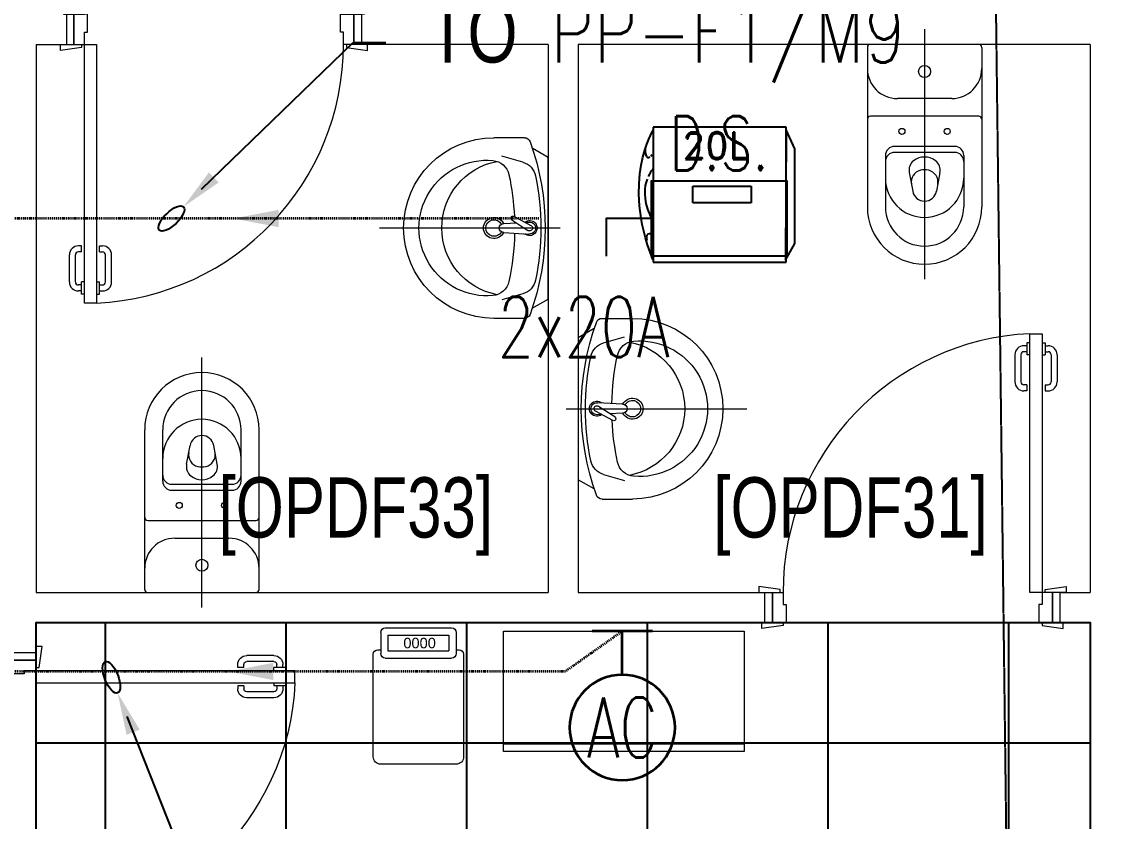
# Model space of a CAD drawing. Extents: x -178977 to 231842, y -29287 to 19916.
# Drawn here: x 34928 to 38543, y -9490 to -6835 of the extents above; entities that cross this region are included whole.
import ezdxf
from ezdxf import colors
from ezdxf.entities.mleader import LeaderData, LeaderLine
from ezdxf.enums import TextEntityAlignment as Align
from ezdxf.math import Vec2, Vec3

# ---------------------------------------------------------------- set-up
doc = ezdxf.new("R2010")
doc.units = 0
doc.header["$LTSCALE"] = 0.25
doc.linetypes.add('DASHDOT', pattern=[25.4, 12.7, -6.35, 0, -6.35])
doc.linetypes.add('HIDDEN', pattern=[9.525, 6.35, -3.175])
for name, color, linetype, lineweight in [('01-First Floor-FUR$0$72_EGR_BASE_TEXT', 252, 'Continuous', 5), ('01-First Floor-FUR$0$LOADING', 253, 'Continuous', 5), ('01-First Floor-FUR$0$SANIT', 250, 'Continuous', 5), ('01-First Floor-FUR$0$Walls', 251, 'Continuous', 5), ('01-First Floor-FUR$0$Wooden Joinery', 251, 'Continuous', 5), ('E-LITE-CIRC', 6, 'Continuous', 25), ('E-LITE-CLNG-CNDT', 6, 'DASHDOT', 35), ('E-POWR-CIRC-NUMB', 6, 'Continuous', 25), ('E-POWR-CLNG-CNDT', 6, 'DASHDOT', 35), ('E-POWR-CTRL-NUMB', 6, 'Continuous', 25), ('E-POWR-FLOR-CNDT', 6, 'HIDDEN', 25), ('E-POWR-FLOR-CNDT @ 100', 6, 'HIDDEN', 25), ('E-POWR-WALL @ 100', 4, 'Continuous', 35)]:
    doc.layers.add(name, color=color, linetype=linetype, lineweight=lineweight)
for name, color, linetype in [('01-First Floor-FUR$0$FALSE CEILING', 251, 'Continuous'), ('CARTOUCHE', 254, 'Continuous'), ('E-POWR-IDEN', 101, 'Continuous'), ('e-powr-swch @ 100', 191, 'Continuous'), ('PW-ACCESSORIES', 253, 'Continuous')]:
    doc.layers.add(name, color=color, linetype=linetype)
doc.styles.add('01-First Floor-FUR$0$Standard', font='arial.ttf')
doc.styles.add('01-First Floor-FUR$0$X3G_ENTITY_9F38', font='swisscl.ttf', dxfattribs={"height": 0.2})
doc.styles.add('DC_SIMPLEX', font='SIMPLEX.shx', dxfattribs={"width": 0.7})
doc.styles.add('ROMAND', font='romand.shx')

# ---------------------------------------------------------------- blocks, each defined once
blk = doc.blocks.new('01-First Floor-FUR$0$A$C72370EFE')
at = {"layer": '01-First Floor-FUR$0$Wooden Joinery'}
for p, q in [((-0.01, -0.03), (-0.01, -0.07)), ((0, -0.03), (-0.01, -0.03)), ((0.04, -0.03), (0.05, -0.03)), ((0.05, -0.03), (0.05, -0.07)), ((-0.05, -0.07), (-0.05, -0.16)), ((-0.03, -0.07), (-0.03, -0.16)), ((-0.01, -0.04), (-0.02, -0.04)), ((-0.01, -0.06), (-0.02, -0.06)), ((0, -0.07), (-0.01, -0.07)), ((0.04, -0.07), (0.05, -0.07)), ((0.05, -0.04), (0.06, -0.04)), ((0.05, -0.06), (0.06, -0.06)), ((0.07, -0.07), (0.07, -0.16)), ((0.09, -0.07), (0.09, -0.16)), ((-0.01, -0.17), (-0.02, -0.17)), ((-0.01, -0.17), (-0.01, -0.19)), ((0.05, -0.17), (0.06, -0.17)), ((0.05, -0.17), (0.05, -0.19)), ((-0.01, -0.19), (-0.02, -0.19)), ((0.05, -0.19), (0.06, -0.19))]:
    blk.add_line(p, q, dxfattribs=at)
for centre, radius, start, end in [((-0.02, -0.07), 0.03, 90, 180), ((-0.02, -0.07), 0.01, 90, 180), ((0.06, -0.07), 0.03, 0, 90), ((0.06, -0.07), 0.01, 0, 90), ((-0.02, -0.16), 0.03, 180, 270), ((-0.02, -0.16), 0.01, 180, 270), ((0.06, -0.16), 0.01, 270, 0), ((0.06, -0.16), 0.03, 270, 0)]:
    blk.add_arc(centre, radius, start, end, dxfattribs=at)
blk = doc.blocks.new('01-First Floor-FUR$0$A$C5DAD61B4')
at = {"layer": '01-First Floor-FUR$0$Wooden Joinery'}
for points in [[(80, 959.1), (80, 969.1), (10, 979.1), (10, 959.1)], [(940, 959.1), (940, 969.1), (1010, 979.1), (1010, 959.1)], [(70, 859.1), (70, 849.1), (0, 839.1), (0, 859.1)], [(120, 859.1), (120, 0), (80, 0), (80, 859.1)], [(950, 859.1), (950, 849.1), (1020, 839.1), (1020, 859.1)]]:
    blk.add_lwpolyline(points, close=True, dxfattribs=at)
for points in [[(45, 859.1), (45, 959.1), (20, 959.1), (20, 859.1), (45, 859.1)], [(45, 859.1), (80, 859.1), (80, 899.1), (90, 899.1), (90, 959.1), (45, 959.1), (45, 859.1)], [(975, 859.1), (940, 859.1), (940, 899.1), (930, 899.1), (930, 959.1), (975, 959.1), (975, 859.1)], [(975, 859.1), (975, 959.1), (1000, 959.1), (1000, 859.1), (975, 859.1)]]:
    blk.add_lwpolyline(points, dxfattribs=at)
blk.add_arc((80, 859.1), 860, 272.666, 0, dxfattribs=at)
at = {"layer": '01-First Floor-FUR$0$Wooden Joinery', "xscale": 999.9999999998854, "yscale": 999.9999999998854, "zscale": 999.9999999998854, "rotation": 180}
blk.add_blockref('01-First Floor-FUR$0$A$C72370EFE', (120, 0), dxfattribs=at)
blk = doc.blocks.new('01-First Floor-FUR$0$WC manta')
at = {"layer": '01-First Floor-FUR$0$SANIT'}
for p, q in [((-0.12, 0.19), (0.41, 0.19)), ((-0.13, 0.18), (-0.13, -0.18)), ((0.109, 0.18), (0.109, -0.18)), ((0.239, 0.13), (0.41, 0.13)), ((0.05, 0.09), (0.05, -0.09)), ((0.209, 0.1), (0.209, -0.1)), ((0.229, 0.1), (0.229, -0.1)), ((0.2955, 0.051), (0.3581, 0.0393)), ((-0.18, 0), (0.65, 0)), ((0.2955, -0.051), (0.3581, -0.0393)), ((0.239, -0.13), (0.41, -0.13)), ((-0.12, -0.19), (0.41, -0.19))]:
    blk.add_line(p, q, dxfattribs=at)
for centre, radius in [((0.159, 0.0752), 0.01), ((-0.04, 0), 0.02), ((0.159, -0.0753), 0.01)]:
    blk.add_circle(centre, radius, dxfattribs=at)
for centre, radius, start, end in [((-0.12, 0.18), 0.01, 90, 180), ((-0.05, 0.09), 0.1, 0, 90), ((0.119, 0.18), 0.01, 90, 180), ((0.41, 0), 0.19, 270, 90), ((0.239, 0.1), 0.03, 90, 180), ((0.259, 0.1), 0.03, 90, 180), ((0.3147, 0), 0.13, 270, 90), ((0.41, 0), 0.13, 270, 90), ((0.3029, 0), 0.0588, 141.525, 218.475), ((0.2882, 0.0117), 0.04, 79.4289, 141.525), ((0.3271, 0.0044), 0.04, 79.4289, 166.4176), ((0.3507, 0), 0.04, 280.5711, 79.4289), ((0.3454, 0), 0.0588, 166.4176, 193.5824), ((0.3271, -0.0044), 0.04, 193.5824, 280.5711), ((0.2882, -0.0117), 0.04, 218.475, 280.5711), ((-0.05, -0.09), 0.1, 270, 0), ((0.239, -0.1), 0.03, 180, 270), ((0.259, -0.1), 0.03, 180, 270), ((-0.12, -0.18), 0.01, 180, 270), ((0.119, -0.18), 0.01, 180, 270)]:
    blk.add_arc(centre, radius, start, end, dxfattribs=at)
blk = doc.blocks.new('01-First Floor-FUR$0$lav-manta 60')
at = {"layer": '01-First Floor-FUR$0$SANIT'}
for p, q in [((0, 0.04), (0, -0.56)), ((-0.2658, -0.0529), (-0.2358, 0)), ((-0.2358, 0), (0.2358, 0)), ((0.2658, -0.0529), (0.2358, 0)), ((-0.015, -0.1473), (-0.0199, -0.064)), ((0.0274, -0.121), (-0.0078, -0.0673)), ((0.0389, -0.1142), (0.0087, -0.0575)), ((0.0191, -0.077), (0.0199, -0.064)), ((-0.3, -0.0789), (-0.3, -0.18)), ((-0.2185, -0.0841), (-0.2383, -0.1537)), ((0.015, -0.1473), (0.0174, -0.1057)), ((0.2185, -0.0841), (0.2383, -0.1537)), ((0.3, -0.0789), (0.3, -0.18))]:
    blk.add_line(p, q, dxfattribs=at)
for centre, radius, start, end in [((0, -0.8557), 0.8457, 70.1771, 109.8229), ((0, -0.8696), 0.8457, 78.1914, 101.8086), ((-0.28, -0.0789), 0.02, 109.8229, 180), ((-0.1608, -0.1006), 0.06, 101.8086, 164.0794), ((0, -0.0617), 0.025, 320.7474, 220.368), ((0, -0.0617), 0.02, 353.2671, 186.682), ((0, -0.0617), 0.00966, 25.4127, 215.9577), ((0.1608, -0.1006), 0.06, 15.9206, 78.1914), ((0.28, -0.0789), 0.02, 0, 70.1771), ((-0.1645, -0.189), 0.06, 102.0883, 174.8142), ((0, -0.9572), 0.8457, 91.1572, 102.0883), ((0, -0.9572), 0.8457, 88.5486, 88.844), ((0.0332, -0.1176), 0.00666, 210.6852, 30.6852), ((0, -0.9572), 0.8457, 77.9117, 87.4274), ((0.1645, -0.189), 0.06, 5.1858, 77.9117), ((0, -0.18), 0.3, 180, 0), ((0, -0.1282), 0.2252, 190.6097, 349.3903), ((0, -0.18), 0.035, 115.3106, 64.6894), ((0, -0.18), 0.0275, 117.1496, 62.8504), ((0, -0.1473), 0.015, 180, 0), ((0, -0.2039), 0.2252, 174.8142, 5.1858)]:
    blk.add_arc(centre, radius, start, end, dxfattribs=at)
blk = doc.blocks.new('01-First Floor-FUR$0$HF13461A-P')
at = {"layer": '01-First Floor-FUR$0$LOADING'}
for p, q in [((0.0229, 0.4353), (0.0229, 0.3653)), ((0.2579, 0.4503), (0.0379, 0.4503)), ((0.2729, 0.4353), (0.2729, 0.3653)), ((0.2493, 0.4266), (0.0466, 0.4266)), ((0.0466, 0.4266), (0.0466, 0.3739)), ((0.2493, 0.4266), (0.2493, 0.3739)), ((-0.0021, 0.3628), (-0.0021, 0.0228)), ((0.0229, 0.3778), (0.0129, 0.3778)), ((0.2493, 0.3739), (0.0466, 0.3739)), ((0.2829, 0.3778), (0.2729, 0.3778)), ((0.2979, 0.0228), (0.2979, 0.3628)), ((0.2579, 0.3503), (0.0379, 0.3503)), ((0.0229, -0.0022), (0.2729, -0.0022))]:
    blk.add_line(p, q, dxfattribs=at)
for centre, radius, start, end in [((0.0379, 0.4353), 0.015, 90, 180), ((0.2579, 0.4353), 0.015, 0, 90), ((0.0129, 0.3628), 0.015, 90, 180), ((0.0379, 0.3653), 0.015, 180, 270), ((0.2579, 0.3653), 0.015, 270, 0), ((0.2829, 0.3628), 0.015, 0, 90), ((0.0229, 0.0228), 0.025, 180, 270), ((0.2729, 0.0228), 0.025, 270, 0)]:
    blk.add_arc(centre, radius, start, end, dxfattribs=at)
at = {"layer": '01-First Floor-FUR$0$LOADING', "style": '01-First Floor-FUR$0$Standard'}
blk.add_text('0000', height=0.03477, dxfattribs=at).set_placement((0.0901, 0.3829))
blk = doc.blocks.new('01-First Floor-FUR$0$GF21027-P')
at = {"layer": '01-First Floor-FUR$0$LOADING'}
for p, q in [((0.4, 0.4), (-0.4, 0.4)), ((-0.4, 0.4), (-0.4, 0)), ((0.4, 0), (0.4, 0.4)), ((-0.4, 0.025), (0.4, 0.025)), ((-0.4, 0), (0.4, 0))]:
    blk.add_line(p, q, dxfattribs=at)
blk = doc.blocks.new('01-First Floor-FUR')
at = {"layer": '01-First Floor-FUR$0$FALSE CEILING', "linetype": 'Continuous'}
for p, q in [((35206, -12830), (35206, -8830)), ((35806, -12830), (35806, -8830)), ((36406, -12830), (36406, -8830)), ((37006, -12830), (37006, -8830)), ((37606, -12830), (37606, -8830)), ((38206, -12830), (38206, -8830)), ((34976, -9230), (38476, -9230))]:
    blk.add_line(p, q, dxfattribs=at)
at = {"layer": '01-First Floor-FUR$0$FALSE CEILING'}
blk.add_lwpolyline([(34976, -12830), (34976, -10710), (34976, -10710), (34976, -8830), (38476, -8830), (38476, -12830), (34976, -12830)], dxfattribs=at)
at = {"layer": '01-First Floor-FUR$0$Walls'}
for p, q in [((34976, -6910), (34976, -8730)), ((34976, -6910), (35076, -6910)), ((36676, -6910), (36056, -6910)), ((36676, -6910), (36676, -8730)), ((38476, -6910), (36776, -6910)), ((36776, -6910), (36776, -8730)), ((38476, -6910), (38476, -8730)), ((34976, -8730), (36676, -8730)), ((36776, -8730), (37396, -8730)), ((38376, -8730), (38476, -8730)), ((34976, -8930), (34976, -8830)), ((34976, -8830), (37396, -8830)), ((38376, -8830), (38476, -8830)), ((38476, -8830), (38476, -12830)), ((34876, -8930), (34976, -8930))]:
    blk.add_line(p, q, dxfattribs=at)
at = {"layer": '01-First Floor-FUR$0$LOADING', "lineweight": 0, "xscale": -1000, "yscale": 1000, "zscale": 1000}
blk.add_blockref('01-First Floor-FUR$0$HF13461A-P', (36393.1, -9298.5, -0.2), dxfattribs=at)
at = {"layer": '01-First Floor-FUR$0$LOADING', "color": 1, "xscale": -1000, "yscale": 1000, "zscale": 1000, "rotation": 359.9999999790884}
blk.add_blockref('01-First Floor-FUR$0$GF21027-P', (36927.1, -9258.8, -0.1), dxfattribs=at)
at = {"layer": '01-First Floor-FUR$0$SANIT'}
for name, p, xscale, yscale, zscale, rotation in [('01-First Floor-FUR$0$WC manta', (37926, -7040), 999.9999999999995, 999.9999999999995, 999.9999999999995, 270), ('01-First Floor-FUR$0$lav-manta 60', (36676, -7520), -1000.000000000223, 1000.000000000223, 1000.000000000223, 270), ('01-First Floor-FUR$0$lav-manta 60', (36776, -8120), -1000.000000000223, 1000.000000000223, 1000.000000000223, 90), ('01-First Floor-FUR$0$WC manta', (35526, -8600), 999.9999999999995, 999.9999999999995, 999.9999999999995, 90.00000000000001)]:
    blk.add_blockref(name, p, dxfattribs=dict(at, xscale=xscale, yscale=yscale, zscale=zscale, rotation=rotation))
at = {"layer": '01-First Floor-FUR$0$Wooden Joinery'}
blk.add_blockref('01-First Floor-FUR$0$A$C5DAD61B4', (35056, -7769.1), dxfattribs=at)
at = {"layer": '01-First Floor-FUR$0$Wooden Joinery', "rotation": 180}
blk.add_blockref('01-First Floor-FUR$0$A$C5DAD61B4', (38396, -7870.9), dxfattribs=at)
at = {"layer": '01-First Floor-FUR$0$Wooden Joinery', "xscale": -1, "rotation": 90}
blk.add_blockref('01-First Floor-FUR$0$A$C5DAD61B4', (35835.1, -8910), dxfattribs=at)
at = {"layer": '01-First Floor-FUR$0$72_EGR_BASE_TEXT', "char_height": 200, "attachment_point": 2, "style": '01-First Floor-FUR$0$X3G_ENTITY_9F38'}
for s, insert in [('[OPDF33]', (36037.2, -8347.8, 0)), ('[OPDF31]', (37680.4, -8347.8, 0))]:
    blk.add_mtext(s, dxfattribs=dict(at, insert=insert))
blk = doc.blocks.new('EWHTOP VIEW80')
for p, q in [((46586.3, -910709.6), (46589.9, -910703.7)), ((46589.9, -910703.7), (46590.9, -910701.9)), ((47031.9, -910691.6), (46590.9, -910691.6)), ((46590.9, -910691.6), (46590.9, -911140.2)), ((46590.9, -910701.9), (46590.9, -910860.4)), ((47031.9, -910701), (47030.5, -911133.5)), ((47031.9, -911140.2), (47031.9, -910691.6)), ((47060.6, -910763.9), (47031.9, -910701)), ((46569.3, -910748.2), (46576, -910732)), ((46576, -910732), (46581.9, -910719)), ((46581.9, -910719), (46586.3, -910709.6)), ((46556.2, -910791.3), (46563, -910768.4)), ((46563, -910768.4), (46569.3, -910748.2)), ((46563.9, -910760.3), (46563.9, -910762.6)), ((46563.9, -910762.6), (46563.9, -910767.9)), ((46563.9, -910767.9), (46564.3, -910775.6)), ((46564.3, -910775.6), (46565.7, -910783.2)), ((47060.6, -911077.8), (47060.6, -910763.9)), ((46550.9, -910817.8), (46556.2, -910791.3)), ((46565.7, -910783.2), (46568.4, -910789.5)), ((46568.4, -910789.5), (46570.2, -910791.3)), ((46570.2, -910791.3), (46572.9, -910792.2)), ((46572.9, -910792.2), (46575.6, -910792.2)), ((46575.6, -910792.2), (46579.2, -910790.8)), ((46583.2, -910787.7), (46587.7, -910782.8)), ((46543.7, -910879.8), (46546.4, -910847)), ((46546.4, -910847), (46550.9, -910817.8)), ((46578.3, -910847.9), (46574.2, -910855.5)), ((46581.9, -910841.6), (46578.3, -910847.9)), ((46585.5, -910836.6), (46581.9, -910841.6)), ((46588.2, -910833.1), (46585.5, -910836.6)), ((46590.9, -910830.4), (46588.2, -910833.1)), ((46543.2, -910914.8), (46543.7, -910879.8)), ((46564.3, -910886.1), (46563, -910899.1)), ((46567, -910874.8), (46564.3, -910886.1)), ((46570.6, -910864.5), (46567, -910874.8)), ((46590.9, -910860.4), (46589.5, -911131.3)), ((46545.5, -910953), (46543.2, -910914.8)), ((46563, -910899.1), (46562.5, -910913.5)), ((46562.5, -910913.5), (46563.9, -910929.2)), ((46722, -910943.5), (46722, -910888.3)), ((46722, -910888.3), (46916.4, -910888.3)), ((46916.4, -910888.3), (46916.4, -910943.5)), ((46550.9, -910993.8), (46545.5, -910953)), ((46563.9, -910929.2), (46566.6, -910945.8)), ((46566.6, -910945.8), (46572, -910963.7)), ((46916.4, -910943.5), (46722, -910943.5)), ((46554.5, -911014.9), (46550.9, -910993.8)), ((46572, -910963.7), (46579.2, -910983.1)), ((46579.2, -910983.1), (46589.5, -911004.2)), ((46559.4, -911036.9), (46554.5, -911014.9)), ((46565.2, -911059.4), (46559.4, -911036.9)), ((46572, -911082.7), (46565.2, -911059.4)), ((46569.3, -911050.9), (46568.4, -911057.2)), ((46568.4, -911057.2), (46568.4, -911061.6)), ((46568.4, -911061.6), (46569.7, -911067)), ((46572.4, -911047.3), (46569.3, -911050.9)), ((46576.9, -911045.9), (46572.4, -911047.3)), ((46581.9, -911046.4), (46576.9, -911045.9)), ((46586.3, -911047.3), (46581.9, -911046.4)), ((46590.9, -911048.6), (46586.3, -911047.3)), ((46580.1, -911106.6), (46572, -911082.7)), ((47030.5, -911133.5), (47060.6, -911077.8)), ((46589.5, -911131.3), (46580.1, -911106.6)), ((46589.5, -911131.3), (46589.5, -911131.3)), ((47030.5, -911133.5), (47030.5, -911133.5)), ((46590.9, -911140.2), (47031.9, -911140.2))]:
    blk.add_line(p, q)
at = {"layer": 'CARTOUCHE', "insert": (46624.8, -910753.2), "char_height": 90, "attachment_point": 4, "style": 'ROMAND'}
blk.add_mtext(' 20L', dxfattribs=at)
blk = doc.blocks.new('A$C0C9916F8')
at = {"layer": 'PW-ACCESSORIES', "linetype": 'Continuous'}
blk.add_blockref('EWHTOP VIEW80', (-6751.9, 893666.8, 14.8), dxfattribs=at)
blk = doc.blocks.new('ARR0W')
at = {"color": 45}
blk.add_ellipse((0, 0), major_axis=(0.4, 0), ratio=0.4, dxfattribs=at)
at = {"color": 45, "ltscale": 0.5}
blk.add_solid([(-1.4, 0.167), (-0.4, 0), (-1.4, -0.167)], dxfattribs=at)
blk = doc.blocks.new('*U118')
blk.add_hatch(color=256).paths.add_polyline_path([(0, 0.287), (-1.5, 0), (0, -0.287)])
blk = doc.blocks.new('*U43')
blk.add_lwpolyline([(-2.25, -2.5), (-2.25, 0), (2.25, 0), (2.25, -2.5)], close=True)
blk.add_lwpolyline([(-2.25, -1.25), (-3.75, -1.25), (-3.75, -2.5)])
at = {"layer": 'E-POWR-CIRC-NUMB', "style": 'DC_SIMPLEX', "width": 0.7, "flags": 8}
blk.add_attdef('CIRCUIT', (4.233, 3.688), '', height=2, rotation=360, dxfattribs=at)
at = {"layer": 'E-POWR-CTRL-NUMB', "style": 'DC_SIMPLEX', "width": 0.7, "flags": 8}
blk.add_attdef('AMPER', text='', height=2, rotation=360, dxfattribs=at).set_placement((4.233, 1.25), align=Align.MIDDLE_LEFT)
at = {"layer": 'E-POWR-IDEN', "style": 'DC_SIMPLEX', "width": 0.7, "flags": 8}
blk.add_attdef('TYPE', text='', height=1.8, rotation=180, dxfattribs=at).set_placement((0, -1.25), align=Align.MIDDLE_CENTER)
blk = doc.blocks.new('*U44')
blk.add_hatch(color=256).paths.add_polyline_path([(0, -0.287), (1.5, 0), (0, 0.287)])
blk = doc.blocks.new('*U127')
for p, q in [((0, 1.45), (0, 0)), ((1, 0), (-1, 0))]:
    blk.add_line(p, q)
blk.add_circle((0, 3.2), 1.75)
at = {"layer": 'E-POWR-CIRC-NUMB', "style": 'DC_SIMPLEX', "width": 0.7, "flags": 8}
blk.add_attdef('CIRCUIT', (3.364, 5.671), '', height=2, rotation=360, dxfattribs=at)
at = {"layer": 'E-POWR-IDEN', "style": 'DC_SIMPLEX', "width": 0.7, "flags": 8}
blk.add_attdef('TYPE', text='', height=2, rotation=360, dxfattribs=at).set_placement((0, 3.2), align=Align.MIDDLE_CENTER)

msp = doc.modelspace()

# ---------------------------------------------------------------- linework, layer by layer
at = {"layer": 'E-POWR-CLNG-CNDT'}
for points, elevation in [([(36644.5, -7488.4), (34826, -7488.4)], 14.8), ([(36922.2, -8858.8), (36733.2, -8992.6), (34826, -8992.6)], -0.1)]:
    msp.add_lwpolyline(points, dxfattribs=dict(at, elevation=elevation))
at = {"layer": 'E-POWR-FLOR-CNDT'}
msp.add_lwpolyline([(38352.3, -12129.8), (38228.5, -12006.1), (38161.4, -6603.7, -0.202144), (38190.7, -6531.8), (38352.3, -6370.2)], format="xyb", dxfattribs=at)

# ---------------------------------------------------------------- block references
at = {"layer": 'E-LITE-CLNG-CNDT'}
msp.add_blockref('01-First Floor-FUR', (0, 0), dxfattribs=at)
at = {"layer": 'E-POWR-FLOR-CNDT'}
msp.add_blockref('A$C0C9916F8', (-2814, 9840), dxfattribs=at)
at = {"layer": 'E-POWR-FLOR-CNDT @ 100', "yscale": 100, "zscale": 100}
for name, p, xscale in [('*U44', (35780.5, -7488.4, 14.8), -100), ('*U118', (35763.3, -8992.6, -0.1), 100)]:
    msp.add_blockref(name, p, dxfattribs=dict(at, xscale=xscale))
at = {"layer": 'e-powr-swch @ 100'}
ref = msp.add_blockref('*U43', (37243.9, -7363.4, 14.8), dxfattribs=dict(at, xscale=100, yscale=100, zscale=100))
ref.add_attrib('TYPE', 'D.S.', dxfattribs={"layer": 'E-POWR-IDEN', "height": 180, "rotation": 360, "style": 'DC_SIMPLEX', "width": 0.7, "flags": 8}).set_placement((37243.9, -7238.4, 14.8), align=Align.MIDDLE_CENTER)
ref.add_attrib('AMPER', '2x20A', dxfattribs={"layer": 'E-POWR-CTRL-NUMB', "height": 200, "rotation": 360, "style": 'DC_SIMPLEX', "width": 0.7, "flags": 8}).set_placement((36508.9, -7848.9, 14.8), align=Align.MIDDLE_LEFT)
at = {"layer": 'E-POWR-WALL @ 100'}
ref = msp.add_blockref('*U127', (36922.2, -8858.8, -0.1), dxfattribs=dict(at, xscale=-100, yscale=100, zscale=100, rotation=180))
ref.add_attrib('TYPE', 'AC', dxfattribs={"layer": 'E-POWR-IDEN', "height": 200, "rotation": 0, "style": 'DC_SIMPLEX', "width": 0.7, "flags": 8}).set_placement((36922.2, -9178.8, -0.1), align=Align.MIDDLE_CENTER)

# ---------------------------------------------------------------- leaders
at = {"layer": 'E-LITE-CIRC'}
ml = msp.add_multileader_mtext('Standard', dxfattribs=at)
ml.set_content('{\\Fdc_el_romans|c0;\\W0.8;TO\\Fromans|c0; \\Fsimplex|c0;PP-F1/M9}', color=256, style='DC_SIMPLEX')
ml.set_leader_properties()
ml.set_arrow_properties(name='ARR0W')
ml.build(insert=Vec2(0, 0))
ml.multileader.update_dxf_attribs({"dogleg_length": 200, "arrow_head_size": 140, "scale": 100})
ctx = ml.context
ctx.base_point, ctx.scale, ctx.char_height, ctx.arrow_head_size, ctx.landing_gap_size, ctx.plane_origin, ctx.plane_x_axis, ctx.plane_y_axis = Vec3(36137.3, -6903.7, 14.8), 100, 200, 140, 140, Vec3(43451.9, 1907.1, 14.8), Vec3(1, -0.000001, 0), Vec3(0.000001, 1, 0)
notes = []
notes.append((ctx, [(0, (1, 1, 0), (36028.5, -6903.7, 14.8), (1, -0.000001, 0), 108.8, [(0, [(35424.6, -7488.4, 14.8)], 0, [])])]))
ctx.mtext.insert, ctx.mtext.text_direction, ctx.mtext.rotation, ctx.mtext.flow_direction = Vec3(36277.3, -6770.4, 14.8), Vec3(1, -0.000001, 0), 6.283185, 5
ml = msp.add_multileader_mtext('Standard', dxfattribs=at)
ml.set_content('{\\Fdc_el_romans|c0;\\W0.8;TO\\Fromans|c0; \\Fsimplex|c0;PP-\\Fdc_el_romans|c0;F1\\Fsimplex|c0;/M24}', color=256, style='DC_SIMPLEX')
ml.set_leader_properties()
ml.set_arrow_properties(name='ARR0W')
ml.build(insert=Vec2(0, 0))
ml.multileader.update_dxf_attribs({"dogleg_length": 200, "arrow_head_size": 140, "scale": 100})
ctx = ml.context
ctx.base_point, ctx.scale, ctx.char_height, ctx.arrow_head_size, ctx.landing_gap_size, ctx.plane_origin, ctx.plane_x_axis, ctx.plane_y_axis = Vec3(23065.5, -9565.8, 0), 100, 200, 140, 140, Vec3(34637.9, -15185.5, 0), Vec3(1, 0.000001, 0), Vec3(-0.000001, 1, 0)
notes.append((ctx, [(0, (1, 1, 0), (22956.7, -9565.8, 0), (1, 0.000001, 0), 108.8, [(0, [(22294.3, -8975, 0)], 0, [])])]))
ctx.mtext.insert, ctx.mtext.text_direction, ctx.mtext.rotation, ctx.mtext.width, ctx.mtext.flow_direction = Vec3(23205.5, -9432.5, 0), Vec3(1, 0.000001, 0), 0.000001, 2086.364, 5
ml = msp.add_multileader_mtext('Standard', dxfattribs=at)
ml.set_content('{\\Fdc_el_romans|c0;\\W0.8;TO\\Fromans|c0; \\Fsimplex|c0;PP-\\Fdc_el_romans|c0;F1\\Fsimplex|c0;/M30}', color=256, style='DC_SIMPLEX')
ml.set_leader_properties()
ml.set_arrow_properties(name='ARR0W')
ml.build(insert=Vec2(0, 0))
ml.multileader.update_dxf_attribs({"dogleg_length": 200, "arrow_head_size": 140, "scale": 100})
ctx = ml.context
ctx.base_point, ctx.scale, ctx.char_height, ctx.arrow_head_size, ctx.landing_gap_size, ctx.plane_origin, ctx.plane_x_axis, ctx.plane_y_axis = Vec3(35834.7, -10279.1, -0.1), 100, 200, 140, 140, Vec3(49265.8, -15214.3, -0.1), Vec3(1, 0.000001, 0), Vec3(-0.000001, 1, 0)
notes.append((ctx, [(0, (1, 1, 0), (35725.9, -10279.1, -0.1), (1, 0.000001, 0), 108.8, [(0, [(35225.5, -9012, -0.1)], 0, [])])]))
ctx.mtext.insert, ctx.mtext.text_direction, ctx.mtext.rotation, ctx.mtext.flow_direction = Vec3(35974.7, -10145.8, -0.1), Vec3(1, 0.000001, 0), 0.000001, 5
for ctx, leaders in notes:
    for number, flags, end, landing, length, lines in leaders:
        leader = LeaderData()
        leader.index, (leader.has_last_leader_line, leader.has_dogleg_vector, leader.attachment_direction) = number, flags
        leader.last_leader_point, leader.dogleg_vector, leader.dogleg_length = Vec3(end), Vec3(landing), length
        for number, points, colour, breaks in lines:
            line = LeaderLine()
            line.index, line.vertices, line.color, line.breaks = number, Vec3.list(points), colors.encode_raw_color(colour), breaks
            leader.lines.append(line)
        ctx.leaders.append(leader)

doc.saveas('drawing.dxf')
